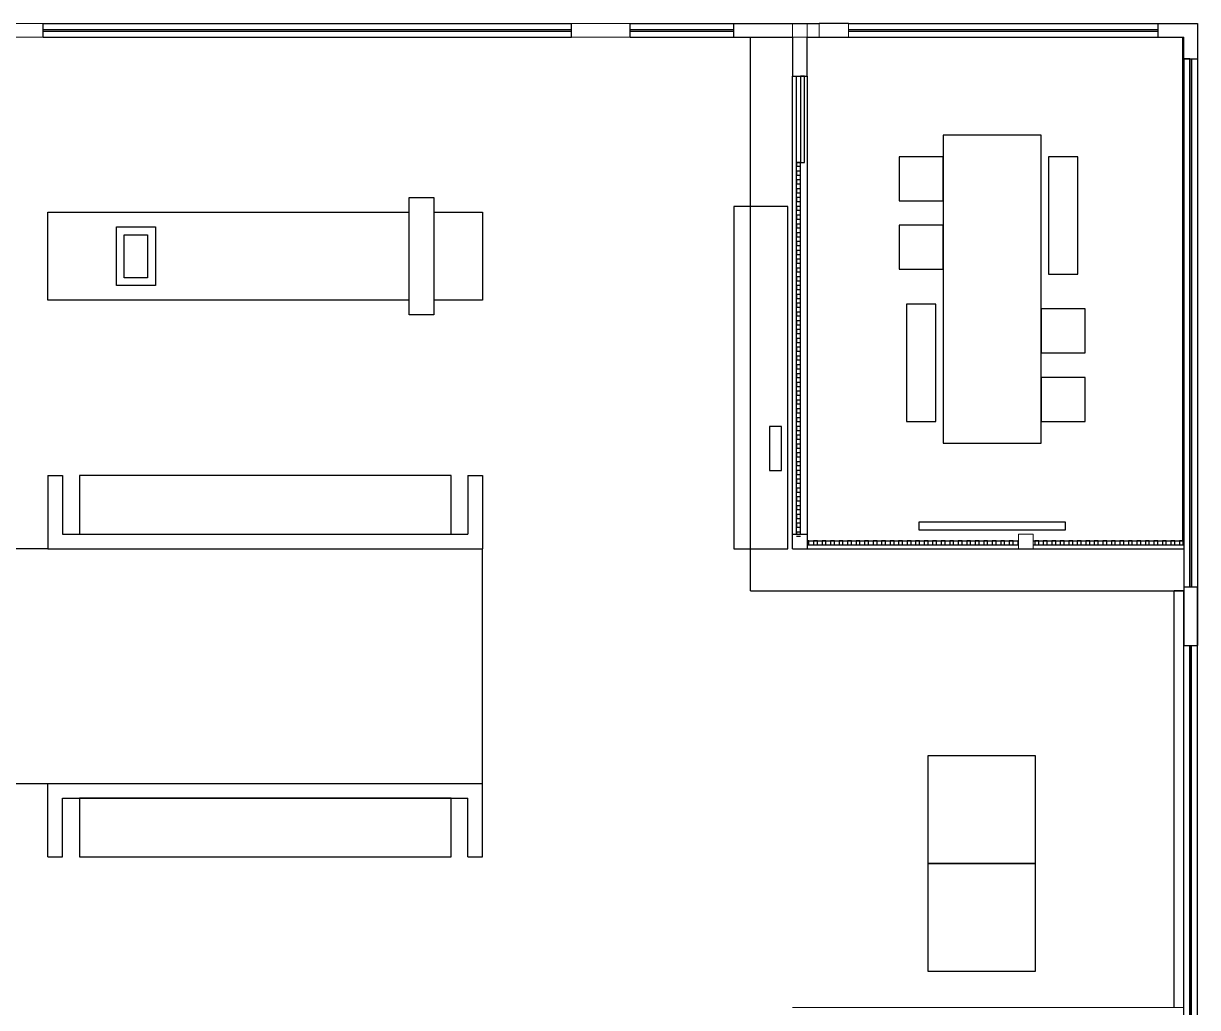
# Model space of a CAD drawing. Header units: millimetres. Extents: x 5625199 to 7433318, y -3316392 to -2552493.
# Drawn here: x 6141424 to 6153428, y -2902397 to -2892337 of the extents above; entities that cross this region are included whole.
import ezdxf

# ---------------------------------------------------------------- set-up
doc = ezdxf.new("R2010")
doc.units = ezdxf.units.MM
for name, color, linetype in [('155', 155, 'Continuous'), ('250', 250, 'Continuous'), ('PL-固定家具', 155, 'Continuous'), ('PL-固定落地', 155, 'Continuous'), ('PL-新建墙体', 5, 'Continuous'), ('PL-活动家具', 15, 'Continuous'), ('PL-门', 4, 'Continuous')]:
    doc.layers.add(name, color=color, linetype=linetype)

msp = doc.modelspace()

# ---------------------------------------------------------------- linework, layer by layer
at = {"color": 255, "lineweight": 9}
for p, q in [((6141026.6, -2892336.59), (6141626.6, -2892336.59)), ((6147026.6, -2892336.59), (6147626.6, -2892336.59)), ((6149558.7, -2892336.59), (6149558.7, -2892476.59)), ((6149858.7, -2892336.59), (6149858.7, -2892476.59)), ((6141026.6, -2892476.59), (6141626.6, -2892476.59)), ((6147026.6, -2892476.59), (6147626.6, -2892476.59))]:
    msp.add_line(p, q, dxfattribs=at)
at = {"color": 255}
for p, q in [((6141626.6, -2892476.59), (6141626.6, -2892336.59)), ((6147026.6, -2892476.59), (6147026.6, -2892336.59)), ((6147626.6, -2892476.59), (6147626.6, -2892336.59)), ((6153026.6, -2892476.59), (6153026.6, -2892336.59))]:
    msp.add_line(p, q, dxfattribs=at)
at = {"color": 250, "ltscale": 500}
for p, q in [((6141626.6, -2892336.59), (6147026.6, -2892336.59)), ((6147626.6, -2892336.59), (6148688.11, -2892336.59)), ((6149858.7, -2892336.59), (6153026.6, -2892336.59)), ((6141626.6, -2892476.59), (6147026.6, -2892476.59)), ((6147626.6, -2892476.59), (6148688.11, -2892476.59)), ((6149858.7, -2892476.59), (6153026.6, -2892476.59)), ((6153288.28, -2892696.76), (6153288.28, -2895864.67)), ((6153288.28, -2892696.76), (6153288.28, -2898096.76)), ((6153428.28, -2892696.76), (6153428.28, -2898096.76)), ((6153288.28, -2904096.76), (6153288.28, -2898696.76)), ((6153428.28, -2904096.76), (6153428.28, -2898696.76))]:
    msp.add_line(p, q, dxfattribs=at)
at = {"color": 255, "ltscale": 500}
for p, q in [((6149858.7, -2892336.59), (6149558.7, -2892336.59)), ((6153026.6, -2892336.59), (6153428.3, -2892336.59)), ((6153428.3, -2892336.59), (6153428.28, -2892696.76)), ((6149558.7, -2892476.59), (6149858.7, -2892476.59)), ((6153026.6, -2892476.59), (6153288.28, -2892476.59)), ((6153288.28, -2892696.76), (6153288.28, -2892476.59)), ((6153288.28, -2892696.76), (6153428.28, -2892696.76)), ((6153288.28, -2898096.76), (6153428.28, -2898096.76)), ((6153288.28, -2898696.76), (6153428.28, -2898696.76))]:
    msp.add_line(p, q, dxfattribs=at)
at = {"color": 3, "ltscale": 500}
for p, q in [((6141626.6, -2892396.59), (6147026.6, -2892396.59)), ((6141626.6, -2892416.59), (6147026.6, -2892416.59)), ((6147626.6, -2892396.59), (6148688.11, -2892396.59)), ((6147626.6, -2892416.59), (6148688.11, -2892416.59)), ((6149858.7, -2892396.59), (6153026.6, -2892396.59)), ((6149858.7, -2892416.59), (6153026.6, -2892416.59)), ((6153348.28, -2892696.76), (6153348.28, -2898096.76)), ((6153368.28, -2892696.76), (6153368.28, -2898096.76)), ((6153348.28, -2904096.76), (6153348.28, -2898696.76)), ((6153368.28, -2904096.76), (6153368.28, -2898696.76))]:
    msp.add_line(p, q, dxfattribs=at)
at = {"ltscale": 500}
for p, q in [((6153288.28, -2898096.76), (6153288.28, -2898696.76)), ((6153428.28, -2898096.76), (6153428.28, -2898696.76)), ((6153428.28, -2898696.76), (6153428.28, -2898096.76)), ((6153288.28, -2898696.76), (6153288.28, -2898141.69))]:
    msp.add_line(p, q, dxfattribs=at)
at = {"color": 255, "lineweight": 18}
msp.add_line((6149288.1, -2902396.83), (6153288.28, -2902396.83), dxfattribs=at)
at = {"color": 255, "lineweight": 9}
for points in [[(6149438.11, -2892476.59), (6149288.11, -2892476.59), (6149288.11, -2892336.59), (6149438.11, -2892336.59)], [(6149288.11, -2897556.69), (6149438.11, -2897556.69), (6149438.11, -2897706.69), (6149288.11, -2897706.69)], [(6151598.11, -2897556.69), (6151748.11, -2897556.69), (6151748.11, -2897706.69), (6151598.11, -2897706.69)]]:
    msp.add_lwpolyline(points, close=True, dxfattribs=at)
at = {"layer": '155', "ltscale": 500}
msp.add_line((6149288.11, -2897706.69), (6149288.11, -2897556.69), dxfattribs=at)
at = {"layer": '250', "ltscale": 500}
for p, q in [((6141673.47, -2897706.69), (6139273.47, -2897706.69)), ((6146118.75, -2900106.69), (6146118.75, -2897706.69)), ((6139273.47, -2900106.69), (6141673.47, -2900106.69))]:
    msp.add_line(p, q, dxfattribs=at)
at = {"layer": 'PL-固定家具', "ltscale": 500}
for p, q in [((6149438.11, -2892876.59), (6149438.11, -2897706.69)), ((6149328.11, -2897556.69), (6149328.11, -2893756.59)), ((6149368.11, -2897556.69), (6149368.11, -2893756.59)), ((6149288.11, -2897556.69), (6149438.11, -2897556.69)), ((6149438.11, -2897626.69), (6151598.11, -2897626.69)), ((6151748.11, -2897626.69), (6153288.28, -2897626.69)), ((6149438.11, -2897666.69), (6151598.11, -2897666.69)), ((6151748.11, -2897666.69), (6153288.28, -2897666.69))]:
    msp.add_line(p, q, dxfattribs=at)
at = {"layer": 'PL-固定家具', "color": 250, "ltscale": 500}
for points in [[(6149368.11, -2893756.69), (6149328.11, -2893756.69), (6149328.11, -2893796.69), (6149368.11, -2893796.69)], [(6149368.11, -2893846.69), (6149328.11, -2893846.69), (6149328.11, -2893886.69), (6149368.11, -2893886.69)], [(6149368.11, -2893936.69), (6149328.11, -2893936.69), (6149328.11, -2893976.69), (6149368.11, -2893976.69)], [(6149368.11, -2894026.69), (6149328.11, -2894026.69), (6149328.11, -2894066.69), (6149368.11, -2894066.69)], [(6149368.11, -2894116.69), (6149328.11, -2894116.69), (6149328.11, -2894156.69), (6149368.11, -2894156.69)], [(6149368.11, -2894206.69), (6149328.11, -2894206.69), (6149328.11, -2894246.69), (6149368.11, -2894246.69)], [(6149368.11, -2894296.69), (6149328.11, -2894296.69), (6149328.11, -2894336.69), (6149368.11, -2894336.69)], [(6149368.11, -2894386.69), (6149328.11, -2894386.69), (6149328.11, -2894426.69), (6149368.11, -2894426.69)], [(6149368.11, -2894476.69), (6149328.11, -2894476.69), (6149328.11, -2894516.69), (6149368.11, -2894516.69)], [(6149368.11, -2894566.69), (6149328.11, -2894566.69), (6149328.11, -2894606.69), (6149368.11, -2894606.69)], [(6149368.11, -2894656.69), (6149328.11, -2894656.69), (6149328.11, -2894696.69), (6149368.11, -2894696.69)], [(6149368.11, -2894746.69), (6149328.11, -2894746.69), (6149328.11, -2894786.69), (6149368.11, -2894786.69)], [(6149368.11, -2894836.69), (6149328.11, -2894836.69), (6149328.11, -2894876.69), (6149368.11, -2894876.69)], [(6149368.11, -2894926.69), (6149328.11, -2894926.69), (6149328.11, -2894966.69), (6149368.11, -2894966.69)], [(6149368.11, -2895016.69), (6149328.11, -2895016.69), (6149328.11, -2895056.69), (6149368.11, -2895056.69)], [(6149368.11, -2895106.69), (6149328.11, -2895106.69), (6149328.11, -2895146.69), (6149368.11, -2895146.69)], [(6149368.11, -2895196.69), (6149328.11, -2895196.69), (6149328.11, -2895236.69), (6149368.11, -2895236.69)], [(6149368.11, -2895286.69), (6149328.11, -2895286.69), (6149328.11, -2895326.69), (6149368.11, -2895326.69)], [(6149368.11, -2895376.69), (6149328.11, -2895376.69), (6149328.11, -2895416.69), (6149368.11, -2895416.69)], [(6149368.11, -2895466.69), (6149328.11, -2895466.69), (6149328.11, -2895506.69), (6149368.11, -2895506.69)], [(6149368.11, -2895556.69), (6149328.11, -2895556.69), (6149328.11, -2895596.69), (6149368.11, -2895596.69)], [(6149368.11, -2895646.69), (6149328.11, -2895646.69), (6149328.11, -2895686.69), (6149368.11, -2895686.69)], [(6149368.11, -2895736.69), (6149328.11, -2895736.69), (6149328.11, -2895776.69), (6149368.11, -2895776.69)], [(6149368.11, -2895826.69), (6149328.11, -2895826.69), (6149328.11, -2895866.69), (6149368.11, -2895866.69)], [(6149368.11, -2895916.69), (6149328.11, -2895916.69), (6149328.11, -2895956.69), (6149368.11, -2895956.69)], [(6149368.11, -2896006.69), (6149328.11, -2896006.69), (6149328.11, -2896046.69), (6149368.11, -2896046.69)], [(6149368.11, -2896096.69), (6149328.11, -2896096.69), (6149328.11, -2896136.69), (6149368.11, -2896136.69)], [(6149368.11, -2896186.69), (6149328.11, -2896186.69), (6149328.11, -2896226.69), (6149368.11, -2896226.69)], [(6149368.11, -2896276.69), (6149328.11, -2896276.69), (6149328.11, -2896316.69), (6149368.11, -2896316.69)], [(6149368.11, -2896366.69), (6149328.11, -2896366.69), (6149328.11, -2896406.69), (6149368.11, -2896406.69)], [(6149368.11, -2896456.69), (6149328.11, -2896456.69), (6149328.11, -2896496.69), (6149368.11, -2896496.69)], [(6149368.11, -2896546.69), (6149328.11, -2896546.69), (6149328.11, -2896586.69), (6149368.11, -2896586.69)], [(6149368.11, -2896636.69), (6149328.11, -2896636.69), (6149328.11, -2896676.69), (6149368.11, -2896676.69)], [(6149368.11, -2896726.69), (6149328.11, -2896726.69), (6149328.11, -2896766.69), (6149368.11, -2896766.69)], [(6149368.11, -2896816.69), (6149328.11, -2896816.69), (6149328.11, -2896856.69), (6149368.11, -2896856.69)], [(6149368.11, -2896906.69), (6149328.11, -2896906.69), (6149328.11, -2896946.69), (6149368.11, -2896946.69)], [(6149368.11, -2896996.69), (6149328.11, -2896996.69), (6149328.11, -2897036.69), (6149368.11, -2897036.69)], [(6149368.11, -2897086.69), (6149328.11, -2897086.69), (6149328.11, -2897126.69), (6149368.11, -2897126.69)], [(6149368.11, -2897176.69), (6149328.11, -2897176.69), (6149328.11, -2897216.69), (6149368.11, -2897216.69)], [(6149368.11, -2897266.69), (6149328.11, -2897266.69), (6149328.11, -2897306.69), (6149368.11, -2897306.69)], [(6149368.11, -2897356.69), (6149328.11, -2897356.69), (6149328.11, -2897396.69), (6149368.11, -2897396.69)], [(6149368.11, -2897446.69), (6149328.11, -2897446.69), (6149328.11, -2897486.69), (6149368.11, -2897486.69)], [(6149542.11, -2897626.69), (6149502.11, -2897626.69), (6149502.11, -2897666.69), (6149542.11, -2897666.69)], [(6149629.11, -2897626.69), (6149589.11, -2897626.69), (6149589.11, -2897666.69), (6149629.11, -2897666.69)], [(6149716.11, -2897626.69), (6149676.11, -2897626.69), (6149676.11, -2897666.69), (6149716.11, -2897666.69)], [(6149803.11, -2897626.69), (6149763.11, -2897626.69), (6149763.11, -2897666.69), (6149803.11, -2897666.69)], [(6149890.11, -2897626.69), (6149850.11, -2897626.69), (6149850.11, -2897666.69), (6149890.11, -2897666.69)], [(6149977.11, -2897626.69), (6149937.11, -2897626.69), (6149937.11, -2897666.69), (6149977.11, -2897666.69)], [(6150064.11, -2897626.69), (6150024.11, -2897626.69), (6150024.11, -2897666.69), (6150064.11, -2897666.69)], [(6150151.11, -2897626.69), (6150111.11, -2897626.69), (6150111.11, -2897666.69), (6150151.11, -2897666.69)], [(6150238.11, -2897626.69), (6150198.11, -2897626.69), (6150198.11, -2897666.69), (6150238.11, -2897666.69)], [(6150325.11, -2897626.69), (6150285.11, -2897626.69), (6150285.11, -2897666.69), (6150325.11, -2897666.69)], [(6150412.11, -2897626.69), (6150372.11, -2897626.69), (6150372.11, -2897666.69), (6150412.11, -2897666.69)], [(6150499.11, -2897626.69), (6150459.11, -2897626.69), (6150459.11, -2897666.69), (6150499.11, -2897666.69)], [(6150586.11, -2897626.69), (6150546.11, -2897626.69), (6150546.11, -2897666.69), (6150586.11, -2897666.69)], [(6150673.11, -2897626.69), (6150633.11, -2897626.69), (6150633.11, -2897666.69), (6150673.11, -2897666.69)], [(6150760.11, -2897626.69), (6150720.11, -2897626.69), (6150720.11, -2897666.69), (6150760.11, -2897666.69)], [(6150847.11, -2897626.69), (6150807.11, -2897626.69), (6150807.11, -2897666.69), (6150847.11, -2897666.69)], [(6150934.11, -2897626.69), (6150894.11, -2897626.69), (6150894.11, -2897666.69), (6150934.11, -2897666.69)], [(6151021.11, -2897626.69), (6150981.11, -2897626.69), (6150981.11, -2897666.69), (6151021.11, -2897666.69)], [(6151108.11, -2897626.69), (6151068.11, -2897626.69), (6151068.11, -2897666.69), (6151108.11, -2897666.69)], [(6151195.11, -2897626.69), (6151155.11, -2897626.69), (6151155.11, -2897666.69), (6151195.11, -2897666.69)], [(6151282.11, -2897626.69), (6151242.11, -2897626.69), (6151242.11, -2897666.69), (6151282.11, -2897666.69)], [(6151369.11, -2897626.69), (6151329.11, -2897626.69), (6151329.11, -2897666.69), (6151369.11, -2897666.69)], [(6151456.11, -2897626.69), (6151416.11, -2897626.69), (6151416.11, -2897666.69), (6151456.11, -2897666.69)], [(6151543.11, -2897626.69), (6151503.11, -2897626.69), (6151503.11, -2897666.69), (6151543.11, -2897666.69)], [(6151804.11, -2897626.69), (6151764.11, -2897626.69), (6151764.11, -2897666.69), (6151804.11, -2897666.69)], [(6151891.11, -2897626.69), (6151851.11, -2897626.69), (6151851.11, -2897666.69), (6151891.11, -2897666.69)], [(6151978.11, -2897626.69), (6151938.11, -2897626.69), (6151938.11, -2897666.69), (6151978.11, -2897666.69)], [(6152065.11, -2897626.69), (6152025.11, -2897626.69), (6152025.11, -2897666.69), (6152065.11, -2897666.69)], [(6152152.11, -2897626.69), (6152112.11, -2897626.69), (6152112.11, -2897666.69), (6152152.11, -2897666.69)], [(6152239.11, -2897626.69), (6152199.11, -2897626.69), (6152199.11, -2897666.69), (6152239.11, -2897666.69)], [(6152326.11, -2897626.69), (6152286.11, -2897626.69), (6152286.11, -2897666.69), (6152326.11, -2897666.69)], [(6152413.11, -2897626.69), (6152373.11, -2897626.69), (6152373.11, -2897666.69), (6152413.11, -2897666.69)], [(6152500.11, -2897626.69), (6152460.11, -2897626.69), (6152460.11, -2897666.69), (6152500.11, -2897666.69)], [(6152587.11, -2897626.69), (6152547.11, -2897626.69), (6152547.11, -2897666.69), (6152587.11, -2897666.69)], [(6152674.11, -2897626.69), (6152634.11, -2897626.69), (6152634.11, -2897666.69), (6152674.11, -2897666.69)], [(6152761.11, -2897626.69), (6152721.11, -2897626.69), (6152721.11, -2897666.69), (6152761.11, -2897666.69)], [(6152848.11, -2897626.69), (6152808.11, -2897626.69), (6152808.11, -2897666.69), (6152848.11, -2897666.69)], [(6152935.11, -2897626.69), (6152895.11, -2897626.69), (6152895.11, -2897666.69), (6152935.11, -2897666.69)], [(6153022.11, -2897626.69), (6152982.11, -2897626.69), (6152982.11, -2897666.69), (6153022.11, -2897666.69)], [(6153109.11, -2897626.69), (6153069.11, -2897626.69), (6153069.11, -2897666.69), (6153109.11, -2897666.69)], [(6153196.11, -2897626.69), (6153156.11, -2897626.69), (6153156.11, -2897666.69), (6153196.11, -2897666.69)], [(6153283.11, -2897626.69), (6153243.11, -2897626.69), (6153243.11, -2897666.69), (6153283.11, -2897666.69)]]:
    msp.add_lwpolyline(points, close=True, dxfattribs=at)
at = {"layer": 'PL-固定家具'}
msp.add_lwpolyline([(6149053.11, -2896906.69), (6149173.11, -2896906.69), (6149173.11, -2896456.69), (6149053.11, -2896456.69)], close=True, dxfattribs=at)
at = {"layer": 'PL-固定家具', "color": 250, "ltscale": 500}
for points in [[(6149368.11, -2897556.69), (6149368.11, -2897536.69), (6149328.11, -2897536.69), (6149328.11, -2897556.69)], [(6149328.11, -2897576.69), (6149368.11, -2897576.69)], [(6149438.11, -2897666.69), (6149455.11, -2897666.69), (6149455.11, -2897626.69), (6149438.11, -2897626.69)], [(6151598.11, -2897626.69), (6151590.11, -2897626.69), (6151590.11, -2897666.69), (6151598.11, -2897666.69)]]:
    msp.add_lwpolyline(points, dxfattribs=at)
at = {"layer": 'PL-固定落地', "color": 250, "ltscale": 500}
for p, q in [((6148858.11, -2898136.69), (6148858.11, -2892476.59)), ((6149328.11, -2893756.69), (6149328.11, -2892876.59)), ((6148858.11, -2898136.69), (6153288.28, -2898136.69))]:
    msp.add_line(p, q, dxfattribs=at)
at = {"layer": 'PL-固定落地', "color": 8, "ltscale": 500}
for p, q in [((6149288.11, -2897556.69), (6149288.11, -2892876.59)), ((6149288.11, -2897706.69), (6153288.28, -2897706.69))]:
    msp.add_line(p, q, dxfattribs=at)
at = {"layer": 'PL-固定落地', "ltscale": 500}
msp.add_line((6149328.11, -2893756.59), (6149368.11, -2893756.59), dxfattribs=at)
at = {"layer": 'PL-固定落地', "color": 155, "ltscale": 500}
for p in [(6153188.28, -2902396.83), (6153288.28, -2898136.69)]:
    msp.add_line(p, (6153188.28, -2898136.69), dxfattribs=at)
msp.add_lwpolyline([(6148688.11, -2894206.69), (6148688.11, -2897706.69), (6149238.11, -2897706.69), (6149238.11, -2894206.69)], close=True, dxfattribs=at)
at = {"layer": 'PL-新建墙体'}
for p, q in [((6148688.11, -2892476.59), (6148688.11, -2892336.59)), ((6148688.11, -2892336.59), (6149558.7, -2892336.59)), ((6148688.11, -2892476.59), (6149288.11, -2892476.59)), ((6149288.11, -2892476.59), (6149288.11, -2892876.59)), ((6149438.11, -2892876.59), (6149438.11, -2892476.59)), ((6149438.11, -2892476.59), (6149558.63, -2892476.59)), ((6149288.11, -2892876.59), (6149438.11, -2892876.59)), ((6141673.47, -2896956.69), (6141673.47, -2897706.69)), ((6141673.47, -2896956.69), (6141823.47, -2896956.69)), ((6141823.47, -2896956.69), (6141823.47, -2897556.69)), ((6145968.75, -2896956.69), (6146118.75, -2896956.69)), ((6145968.75, -2896956.69), (6145968.75, -2897556.69)), ((6146118.75, -2896956.69), (6146118.75, -2897706.69)), ((6141823.47, -2897556.69), (6145968.75, -2897556.69)), ((6141673.47, -2897706.69), (6146118.75, -2897706.69)), ((6141673.47, -2900106.69), (6146118.75, -2900106.69)), ((6141673.47, -2900856.69), (6141673.47, -2900106.69)), ((6146118.75, -2900856.69), (6146118.75, -2900106.69)), ((6141823.47, -2900256.69), (6145968.75, -2900256.69)), ((6141823.47, -2900856.69), (6141823.47, -2900256.69)), ((6145968.75, -2900856.69), (6145968.75, -2900256.69)), ((6141673.47, -2900856.69), (6141823.47, -2900856.69)), ((6145968.75, -2900856.69), (6146118.75, -2900856.69))]:
    msp.add_line(p, q, dxfattribs=at)
for points in [[(6153288.28, -2898096.76), (6153348.28, -2898096.76), (6153348.28, -2892696.76), (6153288.28, -2892696.76)], [(6153288.28, -2898696.76), (6153348.28, -2898696.76), (6153348.28, -2904096.76), (6153288.28, -2904096.76)]]:
    msp.add_lwpolyline(points, close=True, dxfattribs=at)
at = {"layer": 'PL-活动家具', "color": 250}
msp.add_line((6153278.28, -2897626.69), (6153278.28, -2892476.58), dxfattribs=at)
at = {"layer": 'PL-活动家具'}
for points in [[(6150828.19, -2893476.69), (6150828.19, -2896626.69), (6151828.19, -2896626.69), (6151828.19, -2893476.69)], [(6145618.75, -2894116.64), (6145618.75, -2895316.64), (6145368.75, -2895316.64), (6145368.75, -2894116.64)], [(6142773.47, -2895016.64), (6142373.47, -2895016.64), (6142373.47, -2894416.64), (6142773.47, -2894416.64)], [(6141996.11, -2897556.69), (6145796.11, -2897556.69), (6145796.11, -2896956.69), (6141996.11, -2896956.69)], [(6150578.19, -2897514.22), (6152078.19, -2897514.22), (6152078.19, -2897434.22), (6150578.19, -2897434.22)], [(6150672.26, -2900924.14), (6151772.26, -2900924.14), (6151772.26, -2899824.14), (6150672.26, -2899824.14)], [(6141996.11, -2900856.69), (6145796.11, -2900856.69), (6145796.11, -2900256.69), (6141996.11, -2900256.69)], [(6150672.26, -2902024.14), (6151772.26, -2902024.14), (6151772.26, -2900924.14), (6150672.26, -2900924.14)]]:
    msp.add_lwpolyline(points, close=True, dxfattribs=at)
at = {"layer": 'PL-活动家具', "color": 8}
for points in [[(6150378.19, -2894148.83), (6150828.19, -2894148.83), (6150828.19, -2893698.83), (6150378.19, -2893698.83)], [(6152203.19, -2894898.78), (6152203.19, -2893698.78), (6151903.19, -2893698.78), (6151903.19, -2894898.78)], [(6150378.19, -2894848.83), (6150828.19, -2894848.83), (6150828.19, -2894398.83), (6150378.19, -2894398.83)], [(6150453.19, -2895204.61), (6150453.19, -2896404.61), (6150753.19, -2896404.61), (6150753.19, -2895204.61)], [(6152278.19, -2895254.56), (6151828.19, -2895254.56), (6151828.19, -2895704.56), (6152278.19, -2895704.56)], [(6152278.19, -2895954.56), (6151828.19, -2895954.56), (6151828.19, -2896404.56), (6152278.19, -2896404.56)]]:
    msp.add_lwpolyline(points, close=True, dxfattribs=at)
at = {"layer": 'PL-活动家具'}
for points in [[(6145368.75, -2895166.64), (6141673.47, -2895166.64), (6141673.47, -2894266.64), (6145368.75, -2894266.64)], [(6145618.75, -2894266.64), (6146118.75, -2894266.64), (6146118.75, -2895166.64), (6145618.75, -2895166.64)]]:
    msp.add_lwpolyline(points, dxfattribs=at)
at = {"layer": 'PL-活动家具', "color": 250}
msp.add_lwpolyline([(6142693.47, -2894936.64), (6142453.47, -2894936.64), (6142453.47, -2894496.64), (6142693.47, -2894496.64)], close=True, dxfattribs=at)
at = {"layer": 'PL-门'}
msp.add_lwpolyline([(6149368.11, -2892876.69), (6149368.11, -2893756.69), (6149408.11, -2893756.69), (6149408.11, -2892876.69)], close=True, dxfattribs=at)

doc.saveas('drawing.dxf')
